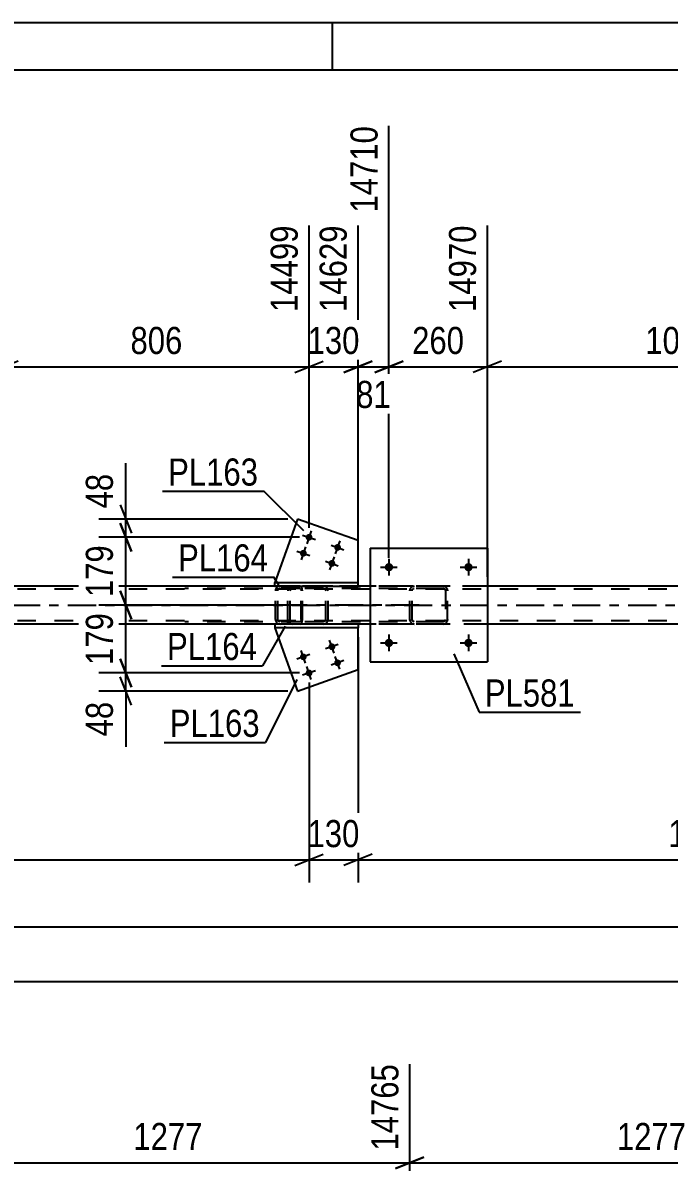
# Model space of a CAD drawing. Header units: millimetres. Extents: x 0 to 841, y 0 to 594.
# Drawn here: x 598.3 to 666.6, y 473.6 to 594 of the extents above; entities that cross this region are included whole.
import ezdxf

# ---------------------------------------------------------------- set-up
doc = ezdxf.new("R2010")
doc.units = ezdxf.units.MM
doc.linetypes.add('DXK_LINE_DOT2', pattern=[3.9198, 1.9599, -1.9599])
doc.linetypes.add('DXK_LINE_DOT3', pattern=[5.9187, 2.979, -0.9799, 0.9799, -0.9799])
doc.styles.add('Arial Narrow', font='ARIALN.TTF', dxfattribs={"height": 0.2})

# ---------------------------------------------------------------- blocks, each defined once
blk = doc.blocks.new('Unknown-122569384-1133')
at = {"color": 5, "linetype": 'Continuous'}
for p, q in [((841, 594), (0, 594)), ((631, 589), (631, 594)), ((836, 589), (5, 589))]:
    blk.add_line(p, q, dxfattribs=at)
blk = doc.blocks.new('Part-122569384-3926 - 3853')
at = {"color": 2, "linetype": 'Continuous'}
for p, q in [((633.7, 530.49), (624.92, 530.49)), ((624.92, 530.49), (624.92, 530.09)), ((633.7, 530.09), (624.92, 530.09)), ((633.7, 530.49), (633.7, 530.09))]:
    blk.add_line(p, q, dxfattribs=at)
blk = doc.blocks.new('Part-122569384-3931 - 3853')
at = {"color": 2, "linetype": 'Continuous'}
for p, q in [((624.92, 530.09), (627.29, 523.4)), ((633.7, 525.67), (633.7, 530.09)), ((627.29, 523.4), (633.7, 525.67))]:
    blk.add_line(p, q, dxfattribs=at)
at = {"color": 7, "linetype": 'DXK_LINE_DOT2'}
blk.add_line((633.7, 530.09), (624.92, 530.09), dxfattribs=at)
blk = doc.blocks.new('Bolt-122569384-3867 - 3853')
at = {"linetype": 'Continuous'}
for points in [[(637.4, 536.49, -1), (636.52, 536.49, -1)], [(645.8, 536.49, -1), (644.92, 536.49, -1)]]:
    blk.add_hatch(color=1, dxfattribs=at).paths.add_polyline_path(points)
at = {"color": 1, "linetype": 'Continuous'}
for p, q in [((636.96, 537.37), (636.96, 535.61)), ((645.36, 537.37), (645.36, 535.61)), ((636.08, 536.49), (637.84, 536.49)), ((644.48, 536.49), (646.24, 536.49))]:
    blk.add_line(p, q, dxfattribs=at)
blk = doc.blocks.new('Bolt-122569384-3868 - 3853')
at = {"linetype": 'Continuous'}
for points in [[(637.4, 528.49, -1), (636.52, 528.49, -1)], [(645.8, 528.49, -1), (644.92, 528.49, -1)]]:
    blk.add_hatch(color=1, dxfattribs=at).paths.add_polyline_path(points)
at = {"color": 1, "linetype": 'Continuous'}
for p, q in [((636.08, 528.49), (637.84, 528.49)), ((636.96, 529.37), (636.96, 527.61)), ((644.48, 528.49), (646.24, 528.49)), ((645.36, 529.37), (645.36, 527.61))]:
    blk.add_line(p, q, dxfattribs=at)
blk = doc.blocks.new('Bolt-122569384-3910 - 3853')
at = {"linetype": 'Continuous'}
for points in [[(628.86, 539.53, -1), (628.18, 539.77, -1)], [(628.26, 537.84, -1), (627.58, 538.08, -1)], [(631.87, 538.46, -1), (631.2, 538.7, -1)], [(631.27, 536.77, -1), (630.59, 537.01, -1)]]:
    blk.add_hatch(color=1, dxfattribs=at).paths.add_polyline_path(points)
at = {"color": 1, "linetype": 'Continuous'}
for p, q in [((627.84, 539.89), (629.2, 539.41)), ((628.76, 540.33), (628.28, 538.97)), ((631.78, 539.26), (631.29, 537.9)), ((627.24, 538.2), (628.6, 537.72)), ((628.16, 538.63), (627.68, 537.28)), ((630.86, 538.82), (632.21, 538.34)), ((630.25, 537.13), (631.61, 536.65)), ((631.17, 537.57), (630.69, 536.21))]:
    blk.add_line(p, q, dxfattribs=at)
blk = doc.blocks.new('Part-122569384-3915 - 3853')
at = {"color": 2, "linetype": 'Continuous'}
for p, q in [((624.92, 534.49), (624.92, 534.89)), ((624.92, 534.89), (633.7, 534.89)), ((624.92, 534.49), (633.7, 534.49)), ((633.7, 534.49), (633.7, 534.89))]:
    blk.add_line(p, q, dxfattribs=at)
blk = doc.blocks.new('Part-122569384-3920 - 3853')
at = {"color": 2, "linetype": 'Continuous'}
for p, q in [((627.29, 541.57), (624.92, 534.89)), ((633.7, 539.3), (627.29, 541.57)), ((633.7, 534.89), (633.7, 539.3))]:
    blk.add_line(p, q, dxfattribs=at)
at = {"color": 7, "linetype": 'DXK_LINE_DOT2'}
blk.add_line((624.92, 534.89), (633.7, 534.89), dxfattribs=at)
blk = doc.blocks.new('Bolt-122569384-3921 - 3853')
at = {"linetype": 'Continuous'}
for points in [[(630.59, 527.97, -1), (631.27, 528.21, -1)], [(627.58, 526.9, -1), (628.25, 527.14, -1)], [(631.19, 526.27, -1), (631.87, 526.51, -1)], [(628.18, 525.2, -1), (628.86, 525.44, -1)]]:
    blk.add_hatch(color=1, dxfattribs=at).paths.add_polyline_path(points)
at = {"color": 1, "linetype": 'Continuous'}
for p, q in [((631.17, 527.41), (630.69, 528.77)), ((628.59, 527.26), (627.24, 526.78)), ((628.16, 526.34), (627.67, 527.7)), ((631.61, 528.33), (630.25, 527.85)), ((628.76, 524.64), (628.28, 526)), ((632.21, 526.63), (630.85, 526.15)), ((631.77, 525.71), (631.29, 527.07)), ((629.2, 525.56), (627.84, 525.08))]:
    blk.add_line(p, q, dxfattribs=at)
blk = doc.blocks.new('Part-122569384-4031 - 3853')
at = {"color": 7, "linetype": 'DXK_LINE_DOT2'}
for p, q in [((627.55, 534.49), (615.4, 534.49)), ((625.46, 534.49), (625.27, 534.45)), ((626.28, 534.25), (626.28, 534.49)), ((627.66, 534.45), (627.55, 534.49)), ((627.74, 534.35), (627.66, 534.45)), ((627.55, 534.25), (615.4, 534.25)), ((624.98, 534.09), (624.96, 534.01)), ((624.96, 530.97), (624.96, 534.01)), ((625, 534.19), (624.98, 534.09)), ((625.21, 534.01), (625.23, 534.1)), ((625.21, 530.97), (625.21, 534.01)), ((625.23, 534.1), (625.28, 534.18)), ((625.28, 534.18), (625.37, 534.23)), ((625.37, 534.23), (625.46, 534.25)), ((627.55, 534.25), (627.6, 534.23)), ((627.6, 534.23), (627.65, 534.18)), ((627.65, 534.18), (627.68, 534.1)), ((627.68, 534.1), (627.69, 534.01)), ((627.69, 530.97), (627.69, 534.01)), ((627.8, 534.19), (627.74, 534.35)), ((627.82, 534.01), (627.8, 534.19)), ((627.82, 530.97), (627.82, 534.01)), ((624.96, 530.97), (624.97, 530.9)), ((624.97, 530.9), (625, 530.78)), ((625.23, 530.88), (625.21, 530.97)), ((625.28, 530.8), (625.23, 530.88)), ((627.68, 530.88), (627.65, 530.8)), ((627.69, 530.97), (627.68, 530.88)), ((627.8, 530.78), (627.82, 530.97)), ((627.55, 530.73), (615.4, 530.73)), ((627.55, 530.49), (615.4, 530.49)), ((625.27, 530.52), (625.46, 530.49)), ((625.37, 530.75), (625.28, 530.8)), ((625.46, 530.73), (625.37, 530.75)), ((626.28, 530.49), (626.28, 530.73)), ((627.6, 530.75), (627.55, 530.73)), ((627.55, 530.49), (627.66, 530.52)), ((627.65, 530.8), (627.6, 530.75)), ((627.66, 530.52), (627.74, 530.63)), ((627.74, 530.63), (627.8, 530.78))]:
    blk.add_line(p, q, dxfattribs=at)
for centre, start, end in [((625.45, 533.99), 111.1941, 156.1506), ((625.45, 530.98), 203.8494, 248.8059)]:
    blk.add_arc(centre, 0.492, start, end, dxfattribs=at)
blk = doc.blocks.new('Part-122569384-4038 - 3853')
at = {"color": 7, "linetype": 'DXK_LINE_DOT2'}
for p, q in [((626.79, 534.49), (626.59, 534.45)), ((641.78, 534.49), (626.79, 534.49)), ((630.22, 534.45), (630.02, 534.49)), ((626.29, 534.09), (626.28, 534.01)), ((626.28, 530.97), (626.28, 534.01)), ((626.32, 534.19), (626.29, 534.09)), ((626.53, 534.01), (626.55, 534.1)), ((626.53, 530.97), (626.53, 534.01)), ((626.55, 534.1), (626.61, 534.18)), ((626.61, 534.18), (626.69, 534.23)), ((626.69, 534.23), (626.79, 534.25)), ((641.78, 534.25), (626.79, 534.25)), ((630.02, 534.25), (630.12, 534.23)), ((630.12, 534.23), (630.2, 534.18)), ((630.2, 534.18), (630.26, 534.1)), ((630.26, 534.1), (630.28, 534.01)), ((630.28, 530.97), (630.28, 534.01)), ((630.52, 534.09), (630.49, 534.19)), ((630.53, 534.01), (630.52, 534.09)), ((630.53, 530.97), (630.53, 534.01)), ((626.28, 530.97), (626.29, 530.9)), ((626.29, 530.9), (626.32, 530.78)), ((626.55, 530.88), (626.53, 530.97)), ((626.61, 530.8), (626.55, 530.88)), ((630.26, 530.88), (630.2, 530.8)), ((630.28, 530.97), (630.26, 530.88)), ((630.49, 530.78), (630.52, 530.9)), ((630.52, 530.9), (630.53, 530.97)), ((626.59, 530.52), (626.79, 530.49)), ((626.69, 530.75), (626.61, 530.8)), ((626.79, 530.73), (626.69, 530.75)), ((641.78, 530.73), (626.79, 530.73)), ((641.78, 530.49), (626.79, 530.49)), ((630.12, 530.75), (630.02, 530.73)), ((630.02, 530.49), (630.22, 530.52)), ((630.2, 530.8), (630.12, 530.75))]:
    blk.add_line(p, q, dxfattribs=at)
at = {"color": 7, "linetype": 'DXK_LINE_DOT3'}
blk.add_line((640.16, 532.49), (624.98, 532.49), dxfattribs=at)
at = {"color": 7, "linetype": 'DXK_LINE_DOT2'}
for centre, start, end in [((626.77, 533.99), 110.7583, 155.68), ((630.04, 533.99), 24.32, 69.2417), ((626.77, 530.99), 204.32, 249.2417), ((630.04, 530.99), 290.7583, 335.68)]:
    blk.add_arc(centre, 0.496, start, end, dxfattribs=at)
blk = doc.blocks.new('Part-122569384-4061 - 3853')
at = {"color": 7, "linetype": 'DXK_LINE_DOT2'}
for p, q in [((748.62, 534.49), (124.15, 534.49)), ((633.7, 534.49), (624.92, 534.49)), ((647.36, 534.49), (634.96, 534.49)), ((748.62, 534.17), (105.87, 534.17)), ((748.62, 530.81), (105.87, 530.81)), ((744.84, 530.49), (328.47, 530.49)), ((633.7, 530.49), (624.92, 530.49)), ((647.36, 530.49), (634.96, 530.49))]:
    blk.add_line(p, q, dxfattribs=at)
at = {"color": 2, "linetype": 'Continuous'}
for p, q in [((624.92, 534.49), (596.28, 534.49)), ((634.96, 534.49), (633.7, 534.49)), ((686.04, 534.49), (647.36, 534.49)), ((624.92, 530.49), (596.28, 530.49)), ((634.96, 530.49), (633.7, 530.49)), ((686.04, 530.49), (647.36, 530.49))]:
    blk.add_line(p, q, dxfattribs=at)
at = {"color": 7, "linetype": 'DXK_LINE_DOT3'}
blk.add_line((105.87, 532.49), (748.62, 532.49), dxfattribs=at)
blk = doc.blocks.new('Part-122569384-4123 - 3853')
at = {"color": 7, "linetype": 'DXK_LINE_DOT2'}
for p, q in [((639.45, 534.45), (639.64, 534.49)), ((639.64, 534.49), (639.45, 534.45)), ((642.68, 534.49), (639.64, 534.49)), ((642.68, 534.49), (642.86, 534.45)), ((642.86, 534.45), (642.68, 534.49)), ((639.16, 534.01), (639.19, 534.19)), ((639.19, 534.19), (639.16, 534.01)), ((639.16, 530.97), (639.16, 534.01)), ((639.4, 534.01), (639.42, 534.1)), ((639.4, 530.97), (639.4, 534.01)), ((639.42, 534.1), (639.47, 534.18)), ((639.47, 534.18), (639.55, 534.23)), ((639.55, 534.23), (639.64, 534.25)), ((642.68, 534.25), (639.64, 534.25)), ((642.68, 534.25), (642.77, 534.23)), ((642.77, 534.23), (642.85, 534.18)), ((642.85, 534.18), (642.9, 534.1)), ((642.9, 534.1), (642.92, 534.01)), ((642.92, 534.01), (642.92, 530.97)), ((643.12, 534.19), (643.16, 534.01)), ((643.16, 534.01), (643.12, 534.19)), ((643.16, 530.97), (643.16, 534.01)), ((639.19, 530.78), (639.16, 530.97)), ((639.16, 530.97), (639.19, 530.78)), ((639.42, 530.88), (639.4, 530.97)), ((639.47, 530.8), (639.42, 530.88)), ((642.9, 530.88), (642.85, 530.8)), ((642.92, 530.97), (642.9, 530.88)), ((643.16, 530.97), (643.12, 530.78)), ((643.12, 530.78), (643.16, 530.97)), ((639.64, 530.49), (639.45, 530.52)), ((639.45, 530.52), (639.64, 530.49)), ((639.55, 530.75), (639.47, 530.8)), ((639.64, 530.73), (639.55, 530.75)), ((642.68, 530.73), (639.64, 530.73)), ((642.68, 530.49), (639.64, 530.49)), ((642.77, 530.75), (642.68, 530.73)), ((642.86, 530.52), (642.68, 530.49)), ((642.68, 530.49), (642.86, 530.52)), ((642.85, 530.8), (642.77, 530.75))]:
    blk.add_line(p, q, dxfattribs=at)
at = {"color": 7, "linetype": 'DXK_LINE_DOT3'}
blk.add_line((641.16, 532.49), (641.16, 532.49), dxfattribs=at)
at = {"color": 7, "linetype": 'DXK_LINE_DOT2'}
for centre, start, end in [((639.64, 534.01), 112.5, 157.5), ((639.64, 534.01), 112.5, 157.5), ((642.68, 534.01), 22.5, 67.5), ((642.68, 534.01), 22.5, 67.5), ((639.64, 530.97), 202.5, 247.5), ((639.64, 530.97), 202.5, 247.5), ((642.68, 530.97), 292.5, 337.5), ((642.68, 530.97), 292.5, 337.5)]:
    blk.add_arc(centre, 0.48, start, end, dxfattribs=at)
blk = doc.blocks.new('Part-122569384-4128 - 3853')
at = {"color": 2, "linetype": 'Continuous'}
for p, q in [((634.96, 538.49), (634.96, 526.49)), ((634.96, 538.49), (647.36, 538.49)), ((647.36, 538.49), (647.36, 526.49)), ((634.96, 526.49), (647.36, 526.49))]:
    blk.add_line(p, q, dxfattribs=at)
blk = doc.blocks.new('StraightDimension-122569384-4910 - 3853')
at = {"color": 7, "linetype": 'Continuous'}
for p, q in [((608.55, 541.15), (609.75, 538.15)), ((627.52, 539.65), (606.3, 539.65)), ((609.15, 532.49), (609.15, 539.65)), ((609.75, 530.99), (608.55, 533.99)), ((627.59, 532.49), (606.3, 532.49))]:
    blk.add_line(p, q, dxfattribs=at)
at = {"color": 0}
blk.add_wipeout([(608.4, 539.41), (604.2, 539.41), (604.2, 532.73), (608.4, 532.73)], dxfattribs=at)
at = {"color": 3, "style": 'Arial Narrow'}
blk.add_text('179', height=2.863, rotation=90.0002, dxfattribs=at).set_placement((607.8, 533.33))
blk = doc.blocks.new('StraightDimension-122569384-4701 - 3853')
at = {"color": 7, "linetype": 'Continuous'}
blk.add_line((63.31, 492.72), (749.26, 492.72), dxfattribs=at)
blk = doc.blocks.new('StraightDimension-122569384-4863 - 3853')
at = {"color": 7, "linetype": 'Continuous'}
for p, q in [((633.7, 529.09), (633.7, 503.17)), ((706.57, 518.67), (706.57, 503.17)), ((635.2, 506.17), (632.2, 504.97)), ((633.7, 505.57), (706.57, 505.57)), ((705.07, 504.97), (708.07, 506.17))]:
    blk.add_line(p, q, dxfattribs=at)
at = {"color": 0}
blk.add_wipeout([(674.39, 506.32), (674.39, 510.52), (665.88, 510.52), (665.88, 506.32)], dxfattribs=at)
at = {"color": 3, "style": 'Arial Narrow'}
blk.add_text('1822', height=2.863, dxfattribs=at).set_placement((666.48, 506.92))
blk = doc.blocks.new('StraightDimension-122569384-4871 - 3853')
at = {"color": 7, "linetype": 'Continuous'}
for p, q in [((633.7, 529.09), (633.7, 503.17)), ((628.52, 524.32), (628.52, 503.17)), ((627.02, 504.97), (630.02, 506.17)), ((628.52, 505.57), (633.7, 505.57)), ((635.2, 506.17), (632.2, 504.97))]:
    blk.add_line(p, q, dxfattribs=at)
at = {"color": 0}
blk.add_wipeout([(634.45, 506.32), (634.45, 510.52), (627.76, 510.52), (627.76, 506.32)], dxfattribs=at)
at = {"color": 3, "style": 'Arial Narrow'}
blk.add_text('130', height=2.863, dxfattribs=at).set_placement((628.36, 506.92))
blk = doc.blocks.new('StraightDimension-122569384-4879 - 3853')
at = {"color": 7, "linetype": 'Continuous'}
for p, q in [((628.52, 524.32), (628.52, 503.17)), ((63.95, 505.57), (628.52, 505.57)), ((627.02, 504.97), (630.02, 506.17))]:
    blk.add_line(p, q, dxfattribs=at)
blk = doc.blocks.new('StraightDimension-122569384-4890 - 3853')
at = {"color": 7, "linetype": 'Continuous'}
for p, q in [((608.55, 526.82), (609.75, 523.82)), ((627.52, 525.32), (606.3, 525.32)), ((609.75, 521.9), (608.55, 524.9)), ((609.15, 523.4), (609.15, 525.32)), ((626.29, 523.4), (606.3, 523.4)), ((609.15, 523.4), (609.15, 517.5)), ((609.15, 523.4), (609.15, 517.5))]:
    blk.add_line(p, q, dxfattribs=at)
at = {"color": 0}
blk.add_wipeout([(608.4, 522.88), (604.2, 522.88), (604.2, 518.02), (608.4, 518.02)], dxfattribs=at)
at = {"color": 3, "style": 'Arial Narrow'}
blk.add_text('48', height=2.863, rotation=90.0002, dxfattribs=at).set_placement((607.8, 518.62))
blk = doc.blocks.new('StraightDimension-122569384-4900 - 3853')
at = {"color": 7, "linetype": 'Continuous'}
for p, q in [((609.15, 541.57), (609.15, 547.48)), ((609.15, 541.57), (609.15, 547.48)), ((608.55, 543.07), (609.75, 540.07)), ((626.29, 541.57), (606.3, 541.57)), ((609.75, 538.15), (608.55, 541.15)), ((609.15, 539.65), (609.15, 541.57)), ((627.52, 539.65), (606.3, 539.65))]:
    blk.add_line(p, q, dxfattribs=at)
at = {"color": 0}
blk.add_wipeout([(608.4, 546.95), (604.2, 546.95), (604.2, 542.1), (608.4, 542.1)], dxfattribs=at)
at = {"color": 3, "style": 'Arial Narrow'}
blk.add_text('48', height=2.863, rotation=90.0002, dxfattribs=at).set_placement((607.8, 542.7))
blk = doc.blocks.new('StraightDimension-122569384-4927 - 3853')
at = {"color": 7, "linetype": 'Continuous'}
for p, q in [((608.55, 533.99), (609.75, 530.99)), ((627.59, 532.49), (606.3, 532.49)), ((609.15, 525.32), (609.15, 532.49)), ((609.75, 523.82), (608.55, 526.82)), ((627.52, 525.32), (606.3, 525.32))]:
    blk.add_line(p, q, dxfattribs=at)
at = {"color": 0}
blk.add_wipeout([(608.4, 532.25), (604.2, 532.25), (604.2, 525.56), (608.4, 525.56)], dxfattribs=at)
at = {"color": 3, "style": 'Arial Narrow'}
blk.add_text('179', height=2.863, rotation=90.0002, dxfattribs=at).set_placement((607.8, 526.16))
blk = doc.blocks.new('StraightDimension-122569384-10320 - 3853')
at = {"color": 7, "linetype": 'Continuous'}
blk.add_line((63.95, 498.51), (748.62, 498.51), dxfattribs=at)
blk = doc.blocks.new('StraightDimension-122569384-15101 - 3853')
at = {"color": 7, "linetype": 'Continuous'}
for p, q in [((647.36, 535.49), (647.36, 572.6)), ((688.04, 537.49), (688.04, 568.1)), ((648.86, 558.26), (645.86, 557.06)), ((647.36, 557.66), (688.04, 557.66)), ((686.54, 557.06), (689.54, 558.26))]:
    blk.add_line(p, q, dxfattribs=at)
at = {"color": 0}
blk.add_wipeout([(671.95, 558.41), (671.95, 562.61), (663.44, 562.61), (663.44, 558.41)], dxfattribs=at)
at = {"color": 3, "style": 'Arial Narrow'}
blk.add_text('1017', height=2.863, dxfattribs=at).set_placement((664.04, 559.01))
at = {"color": 0, "linetype": 'Continuous'}
blk.add_wipeout([(687.44, 568.7), (683.24, 568.7), (683.24, 558.36), (687.44, 558.36)], dxfattribs=at)
at = {"color": 3, "linetype": 'Continuous', "style": 'Arial Narrow'}
blk.add_text('15987', height=2.863, rotation=90.0002, dxfattribs=at).set_placement((686.84, 558.96))
blk = doc.blocks.new('StraightDimension-122569384-15102 - 3853')
at = {"color": 7, "linetype": 'Continuous'}
for p, q in [((636.96, 537.49), (636.96, 583.1)), ((647.36, 535.49), (647.36, 572.6)), ((635.46, 557.06), (638.46, 558.26)), ((636.96, 557.66), (647.36, 557.66)), ((648.86, 558.26), (645.86, 557.06))]:
    blk.add_line(p, q, dxfattribs=at)
at = {"color": 0}
blk.add_wipeout([(645.5, 558.41), (645.5, 562.61), (638.81, 562.61), (638.81, 558.41)], dxfattribs=at)
at = {"color": 3, "style": 'Arial Narrow'}
blk.add_text('260', height=2.863, dxfattribs=at).set_placement((639.41, 559.01))
at = {"color": 0, "linetype": 'Continuous'}
blk.add_wipeout([(646.76, 573.2), (642.56, 573.2), (642.56, 562.86), (646.76, 562.86)], dxfattribs=at)
at = {"color": 3, "linetype": 'Continuous', "style": 'Arial Narrow'}
blk.add_text('14970', height=2.863, rotation=90.0002, dxfattribs=at).set_placement((646.16, 563.46))
blk = doc.blocks.new('StraightDimension-122569384-15103 - 3853')
at = {"color": 7, "linetype": 'Continuous'}
for p, q in [((636.96, 537.49), (636.96, 583.1)), ((633.7, 535.89), (633.7, 572.6)), ((632.2, 557.06), (635.2, 558.26)), ((633.7, 557.66), (636.96, 557.66)), ((638.46, 558.26), (635.46, 557.06))]:
    blk.add_line(p, q, dxfattribs=at)
at = {"color": 0, "linetype": 'Continuous'}
blk.add_wipeout([(636.36, 583.7), (632.16, 583.7), (632.16, 573.36), (636.36, 573.36)], dxfattribs=at)
at = {"color": 0}
blk.add_wipeout([(637.76, 552.71), (637.76, 556.91), (632.9, 556.91), (632.9, 552.71)], dxfattribs=at)
at = {"color": 3, "linetype": 'Continuous', "style": 'Arial Narrow'}
blk.add_text('14710', height=2.863, rotation=90.0002, dxfattribs=at).set_placement((635.76, 573.96))
at = {"color": 3, "style": 'Arial Narrow'}
blk.add_text('81', height=2.863, dxfattribs=at).set_placement((633.5, 553.31))
blk = doc.blocks.new('StraightDimension-122569384-15104 - 3853')
at = {"color": 7, "linetype": 'Continuous'}
for p, q in [((628.52, 540.65), (628.52, 572.6)), ((633.7, 535.89), (633.7, 572.6)), ((627.02, 557.06), (630.02, 558.26)), ((628.52, 557.66), (633.7, 557.66)), ((635.2, 558.26), (632.2, 557.06))]:
    blk.add_line(p, q, dxfattribs=at)
at = {"color": 0}
blk.add_wipeout([(634.45, 558.41), (634.45, 562.61), (627.77, 562.61), (627.77, 558.41)], dxfattribs=at)
at = {"color": 3, "style": 'Arial Narrow'}
blk.add_text('130', height=2.863, dxfattribs=at).set_placement((628.37, 559.01))
at = {"color": 0, "linetype": 'Continuous'}
blk.add_wipeout([(633.1, 573.2), (628.9, 573.2), (628.9, 562.86), (633.1, 562.86)], dxfattribs=at)
at = {"color": 3, "linetype": 'Continuous', "style": 'Arial Narrow'}
blk.add_text('14629', height=2.863, rotation=90.0002, dxfattribs=at).set_placement((632.5, 563.46))
blk = doc.blocks.new('StraightDimension-122569384-15105 - 3853')
at = {"color": 7, "linetype": 'Continuous'}
for p, q in [((596.28, 535.49), (596.28, 572.6)), ((628.52, 540.65), (628.52, 572.6)), ((597.78, 558.26), (594.78, 557.06)), ((596.28, 557.66), (628.52, 557.66)), ((627.02, 557.06), (630.02, 558.26))]:
    blk.add_line(p, q, dxfattribs=at)
at = {"color": 0}
blk.add_wipeout([(615.74, 558.41), (615.74, 562.61), (609.06, 562.61), (609.06, 558.41)], dxfattribs=at)
at = {"color": 3, "style": 'Arial Narrow'}
blk.add_text('806', height=2.863, dxfattribs=at).set_placement((609.66, 559.01))
at = {"color": 0, "linetype": 'Continuous'}
blk.add_wipeout([(627.92, 573.2), (623.72, 573.2), (623.72, 562.86), (627.92, 562.86)], dxfattribs=at)
at = {"color": 3, "linetype": 'Continuous', "style": 'Arial Narrow'}
blk.add_text('14499', height=2.863, rotation=90.0002, dxfattribs=at).set_placement((627.32, 563.46))
blk = doc.blocks.new('StraightDimension-122569384-6476 - 5043')
at = {"color": 7, "linetype": 'Continuous'}
for p, q in [((588.08, 433.82), (588.08, 484.01)), ((639.16, 433.82), (639.16, 484.01)), ((589.58, 474.17), (586.58, 472.97)), ((588.08, 473.57), (639.16, 473.57)), ((637.66, 472.97), (640.66, 474.17))]:
    blk.add_line(p, q, dxfattribs=at)
at = {"color": 0}
blk.add_wipeout([(617.87, 474.32), (617.87, 478.52), (609.36, 478.52), (609.36, 474.32)], dxfattribs=at)
at = {"color": 3, "style": 'Arial Narrow'}
blk.add_text('1277', height=2.863, dxfattribs=at).set_placement((609.96, 474.92))
at = {"color": 0, "linetype": 'Continuous'}
blk.add_wipeout([(638.56, 484.61), (634.36, 484.61), (634.36, 474.27), (638.56, 474.27)], dxfattribs=at)
at = {"color": 3, "linetype": 'Continuous', "style": 'Arial Narrow'}
blk.add_text('14765', height=2.863, rotation=90.0002, dxfattribs=at).set_placement((637.96, 474.87))
blk = doc.blocks.new('StraightDimension-122569384-6486 - 5043')
at = {"color": 7, "linetype": 'Continuous'}
for p, q in [((639.16, 433.82), (639.16, 484.01)), ((690.24, 433.82), (690.24, 484.01)), ((640.66, 474.17), (637.66, 472.97)), ((639.16, 473.57), (690.24, 473.57)), ((688.74, 472.97), (691.74, 474.17))]:
    blk.add_line(p, q, dxfattribs=at)
at = {"color": 0}
blk.add_wipeout([(668.95, 474.32), (668.95, 478.52), (660.44, 478.52), (660.44, 474.32)], dxfattribs=at)
at = {"color": 3, "style": 'Arial Narrow'}
blk.add_text('1277', height=2.863, dxfattribs=at).set_placement((661.04, 474.92))
at = {"color": 0, "linetype": 'Continuous'}
blk.add_wipeout([(689.64, 484.61), (685.44, 484.61), (685.44, 474.27), (689.64, 474.27)], dxfattribs=at)
at = {"color": 3, "linetype": 'Continuous', "style": 'Arial Narrow'}
blk.add_text('16042', height=2.863, rotation=90.0002, dxfattribs=at).set_placement((689.04, 474.87))
blk = doc.blocks.new('Mark-122569384-3927 - 3853')
at = {"color": 0}
blk.add_wipeout([(623.32, 518.57), (623.32, 521.57), (613.81, 521.57), (613.81, 518.57)], dxfattribs=at)
blk.add_wipeout([(623.32, 518.57), (623.32, 521.57), (613.81, 521.57), (613.81, 518.57)], dxfattribs=at)
at = {"color": 30, "linetype": 'Continuous'}
for p in [(627.23, 524.63), (613.21, 517.97)]:
    blk.add_line(p, (623.92, 517.97), dxfattribs=at)
at = {"color": 3, "style": 'Arial Narrow'}
blk.add_text('PL163', height=2.863, dxfattribs=at).set_placement((613.81, 518.57))
blk = doc.blocks.new('Mark-122569384-3911 - 3853')
at = {"color": 0}
blk.add_wipeout([(624.2, 536.04), (624.2, 539.04), (614.69, 539.04), (614.69, 536.04)], dxfattribs=at)
blk.add_wipeout([(624.2, 536.04), (624.2, 539.04), (614.69, 539.04), (614.69, 536.04)], dxfattribs=at)
at = {"color": 30, "linetype": 'Continuous'}
for p in [(614.09, 535.44), (625.34, 534.6)]:
    blk.add_line(p, (624.8, 535.44), dxfattribs=at)
at = {"color": 3, "style": 'Arial Narrow'}
blk.add_text('PL164', height=2.863, dxfattribs=at).set_placement((614.69, 536.04))
blk = doc.blocks.new('Mark-122569384-3916 - 3853')
at = {"color": 0}
blk.add_wipeout([(623.15, 545.11), (623.15, 548.11), (613.64, 548.11), (613.64, 545.11)], dxfattribs=at)
blk.add_wipeout([(623.15, 545.11), (623.15, 548.11), (613.64, 548.11), (613.64, 545.11)], dxfattribs=at)
at = {"color": 30, "linetype": 'Continuous'}
for p in [(613.04, 544.51), (627.97, 540.34)]:
    blk.add_line(p, (623.75, 544.51), dxfattribs=at)
at = {"color": 3, "style": 'Arial Narrow'}
blk.add_text('PL163', height=2.863, dxfattribs=at).set_placement((613.64, 545.11))
blk = doc.blocks.new('Mark-122569384-3922 - 3853')
at = {"color": 0}
blk.add_wipeout([(623.02, 526.68), (623.02, 529.68), (613.52, 529.68), (613.52, 526.68)], dxfattribs=at)
blk.add_wipeout([(623.02, 526.68), (623.02, 529.68), (613.52, 529.68), (613.52, 526.68)], dxfattribs=at)
at = {"color": 30, "linetype": 'Continuous'}
for p in [(626, 530.27), (612.92, 526.08)]:
    blk.add_line(p, (623.62, 526.08), dxfattribs=at)
at = {"color": 3, "style": 'Arial Narrow'}
blk.add_text('PL164', height=2.863, dxfattribs=at).set_placement((613.52, 526.68))
blk = doc.blocks.new('Mark-122569384-4124 - 3853')
at = {"color": 0}
blk.add_wipeout([(656.59, 521.77), (656.59, 524.77), (647.09, 524.77), (647.09, 521.77)], dxfattribs=at)
blk.add_wipeout([(656.59, 521.77), (656.59, 524.77), (647.09, 524.77), (647.09, 521.77)], dxfattribs=at)
at = {"color": 30, "linetype": 'Continuous'}
for p, q in [((643.83, 527.33), (646.49, 521.17)), ((646.49, 521.17), (657.19, 521.17))]:
    blk.add_line(p, q, dxfattribs=at)
at = {"color": 3, "style": 'Arial Narrow'}
blk.add_text('PL581', height=2.863, dxfattribs=at).set_placement((647.09, 521.77))

msp = doc.modelspace()

# ---------------------------------------------------------------- block references
for name in ['Unknown-122569384-1133', 'Part-122569384-3920 - 3853', 'Bolt-122569384-3910 - 3853', 'Part-122569384-4128 - 3853', 'Bolt-122569384-3867 - 3853', 'Part-122569384-4061 - 3853', 'Part-122569384-4031 - 3853', 'Part-122569384-3915 - 3853', 'Part-122569384-4038 - 3853', 'Part-122569384-4123 - 3853', 'Part-122569384-3926 - 3853', 'Part-122569384-3931 - 3853', 'Bolt-122569384-3921 - 3853', 'Bolt-122569384-3868 - 3853']:
    msp.add_blockref(name, (0, 0))

# ---------------------------------------------------------------- next in the draw order: block references
for name in ['StraightDimension-122569384-15101 - 3853', 'StraightDimension-122569384-4910 - 3853', 'StraightDimension-122569384-4701 - 3853', 'StraightDimension-122569384-6476 - 5043']:
    msp.add_blockref(name, (0, 0))

# ---------------------------------------------------------------- next in the draw order: block references
for name in ['StraightDimension-122569384-15102 - 3853', 'StraightDimension-122569384-4900 - 3853', 'StraightDimension-122569384-4863 - 3853', 'StraightDimension-122569384-6486 - 5043']:
    msp.add_blockref(name, (0, 0))

# ---------------------------------------------------------------- next in the draw order: block references
for name in ['StraightDimension-122569384-15103 - 3853', 'StraightDimension-122569384-4871 - 3853']:
    msp.add_blockref(name, (0, 0))

# ---------------------------------------------------------------- next in the draw order: block references
for name in ['StraightDimension-122569384-15104 - 3853', 'StraightDimension-122569384-4879 - 3853']:
    msp.add_blockref(name, (0, 0))

# ---------------------------------------------------------------- next in the draw order: block references
for name in ['StraightDimension-122569384-15105 - 3853', 'StraightDimension-122569384-4890 - 3853']:
    msp.add_blockref(name, (0, 0))

# ---------------------------------------------------------------- next in the draw order: block references
for name in ['Mark-122569384-3916 - 3853', 'Mark-122569384-3911 - 3853', 'StraightDimension-122569384-4927 - 3853']:
    msp.add_blockref(name, (0, 0))

# ---------------------------------------------------------------- next in the draw order: block references
for name in ['Mark-122569384-3922 - 3853', 'StraightDimension-122569384-10320 - 3853']:
    msp.add_blockref(name, (0, 0))

# ---------------------------------------------------------------- next in the draw order: block references
for name in ['Mark-122569384-4124 - 3853', 'Mark-122569384-3927 - 3853']:
    msp.add_blockref(name, (0, 0))

doc.saveas('drawing.dxf')
